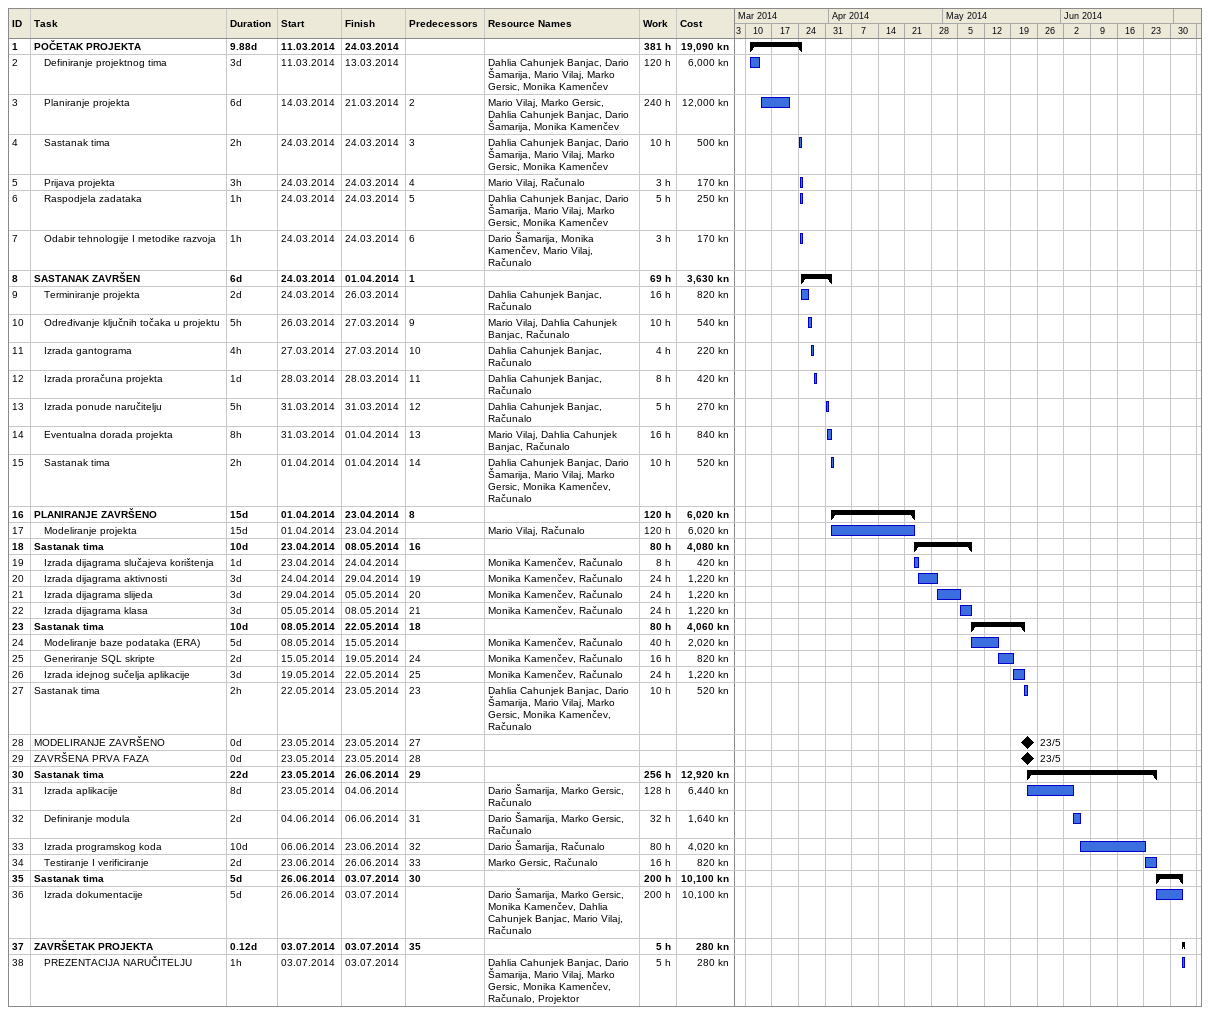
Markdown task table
| ID | Level | Task | Duration | Start | Finish | Predecessors | Resources | Work (h) | Cost (kn) |
|---|---|---|---|---|---|---|---|---|---|
| 1 | 1 | **POČETAK PROJEKTA** | 9.88d | 2014-03-11 | 2014-03-24 |  |  | 381 | 19090 |
| 2 | 2 | Definiranje projektnog tima | 3d | 2014-03-11 | 2014-03-13 |  | Dahlia Cahunjek Banjac, Dario Šamarija, Mario Vilaj, Marko Gersic, Monika Kamenčev | 120 | 6000 |
| 3 | 2 | Planiranje projekta | 6d | 2014-03-14 | 2014-03-21 | 2 | Mario Vilaj, Marko Gersic, Dahlia Cahunjek Banjac, Dario Šamarija, Monika Kamenčev | 240 | 12000 |
| 4 | 2 | Sastanak tima | 2h | 2014-03-24 | 2014-03-24 | 3 | Dahlia Cahunjek Banjac, Dario Šamarija, Mario Vilaj, Marko Gersic, Monika Kamenčev | 10 | 500 |
| 5 | 2 | Prijava projekta | 3h | 2014-03-24 | 2014-03-24 | 4 | Mario Vilaj, Računalo | 3 | 170 |
| 6 | 2 | Raspodjela zadataka | 1h | 2014-03-24 | 2014-03-24 | 5 | Dahlia Cahunjek Banjac, Dario Šamarija, Mario Vilaj, Marko Gersic, Monika Kamenčev | 5 | 250 |
| 7 | 2 | Odabir tehnologije I metodike razvoja | 1h | 2014-03-24 | 2014-03-24 | 6 | Dario Šamarija, Monika Kamenčev, Mario Vilaj, Računalo | 3 | 170 |
| 8 | 1 | **SASTANAK ZAVRŠEN** | 6d | 2014-03-24 | 2014-04-01 | 1 |  | 69 | 3630 |
| 9 | 2 | Terminiranje projekta | 2d | 2014-03-24 | 2014-03-26 |  | Dahlia Cahunjek Banjac, Računalo | 16 | 820 |
| 10 | 2 | Određivanje ključnih točaka u projektu | 5h | 2014-03-26 | 2014-03-27 | 9 | Mario Vilaj, Dahlia Cahunjek Banjac, Računalo | 10 | 540 |
| 11 | 2 | Izrada gantograma | 4h | 2014-03-27 | 2014-03-27 | 10 | Dahlia Cahunjek Banjac, Računalo | 4 | 220 |
| 12 | 2 | Izrada proračuna projekta | 1d | 2014-03-28 | 2014-03-28 | 11 | Dahlia Cahunjek Banjac, Računalo | 8 | 420 |
| 13 | 2 | Izrada ponude naručitelju | 5h | 2014-03-31 | 2014-03-31 | 12 | Dahlia Cahunjek Banjac, Računalo | 5 | 270 |
| 14 | 2 | Eventualna dorada projekta | 8h | 2014-03-31 | 2014-04-01 | 13 | Mario Vilaj, Dahlia Cahunjek Banjac, Računalo | 16 | 840 |
| 15 | 2 | Sastanak tima | 2h | 2014-04-01 | 2014-04-01 | 14 | Dahlia Cahunjek Banjac, Dario Šamarija, Mario Vilaj, Marko Gersic, Monika Kamenčev, Računalo | 10 | 520 |
| 16 | 1 | **PLANIRANJE ZAVRŠENO** | 15d | 2014-04-01 | 2014-04-23 | 8 |  | 120 | 6020 |
| 17 | 2 | Modeliranje projekta | 15d | 2014-04-01 | 2014-04-23 |  | Mario Vilaj, Računalo | 120 | 6020 |
| 18 | 1 | **Sastanak tima** | 10d | 2014-04-23 | 2014-05-08 | 16 |  | 80 | 4080 |
| 19 | 2 | Izrada dijagrama slučajeva korištenja | 1d | 2014-04-23 | 2014-04-24 |  | Monika Kamenčev, Računalo | 8 | 420 |
| 20 | 2 | Izrada dijagrama aktivnosti | 3d | 2014-04-24 | 2014-04-29 | 19 | Monika Kamenčev, Računalo | 24 | 1220 |
| 21 | 2 | Izrada dijagrama slijeda | 3d | 2014-04-29 | 2014-05-05 | 20 | Monika Kamenčev, Računalo | 24 | 1220 |
| 22 | 2 | Izrada dijagrama klasa | 3d | 2014-05-05 | 2014-05-08 | 21 | Monika Kamenčev, Računalo | 24 | 1220 |
| 23 | 1 | **Sastanak tima** | 10d | 2014-05-08 | 2014-05-22 | 18 |  | 80 | 4060 |
| 24 | 2 | Modeliranje baze podataka (ERA) | 5d | 2014-05-08 | 2014-05-15 |  | Monika Kamenčev, Računalo | 40 | 2020 |
| 25 | 2 | Generiranje SQL skripte | 2d | 2014-05-15 | 2014-05-19 | 24 | Monika Kamenčev, Računalo | 16 | 820 |
| 26 | 2 | Izrada idejnog sučelja aplikacije | 3d | 2014-05-19 | 2014-05-22 | 25 | Monika Kamenčev, Računalo | 24 | 1220 |
| 27 | 1 | Sastanak tima | 2h | 2014-05-22 | 2014-05-23 | 23 | Dahlia Cahunjek Banjac, Dario Šamarija, Mario Vilaj, Marko Gersic, Monika Kamenčev, Računalo | 10 | 520 |
| 28 | 1 | MODELIRANJE ZAVRŠENO | 0d | 2014-05-23 | 2014-05-23 | 27 |  |  |  |
| 29 | 1 | ZAVRŠENA PRVA FAZA | 0d | 2014-05-23 | 2014-05-23 | 28 |  |  |  |
| 30 | 1 | **Sastanak tima** | 22d | 2014-05-23 | 2014-06-26 | 29 |  | 256 | 12920 |
| 31 | 2 | Izrada aplikacije | 8d | 2014-05-23 | 2014-06-04 |  | Dario Šamarija, Marko Gersic, Računalo | 128 | 6440 |
| 32 | 2 | Definiranje modula | 2d | 2014-06-04 | 2014-06-06 | 31 | Dario Šamarija, Marko Gersic, Računalo | 32 | 1640 |
| 33 | 2 | Izrada programskog koda | 10d | 2014-06-06 | 2014-06-23 | 32 | Dario Šamarija, Računalo | 80 | 4020 |
| 34 | 2 | Testiranje I verificiranje | 2d | 2014-06-23 | 2014-06-26 | 33 | Marko Gersic, Računalo | 16 | 820 |
| 35 | 1 | **Sastanak tima** | 5d | 2014-06-26 | 2014-07-03 | 30 |  | 200 | 10100 |
| 36 | 2 | Izrada dokumentacije | 5d | 2014-06-26 | 2014-07-03 |  | Dario Šamarija, Marko Gersic, Monika Kamenčev, Dahlia Cahunjek Banjac, Mario Vilaj, Računalo | 200 | 10100 |
| 37 | 1 | **ZAVRŠETAK PROJEKTA** | 0.12d | 2014-07-03 | 2014-07-03 | 35 |  | 5 | 280 |
| 38 | 2 | PREZENTACIJA NARUČITELJU | 1h | 2014-07-03 | 2014-07-03 |  | Dahlia Cahunjek Banjac, Dario Šamarija, Mario Vilaj, Marko Gersic, Monika Kamenčev, Računalo, Projektor | 5 | 280 |
